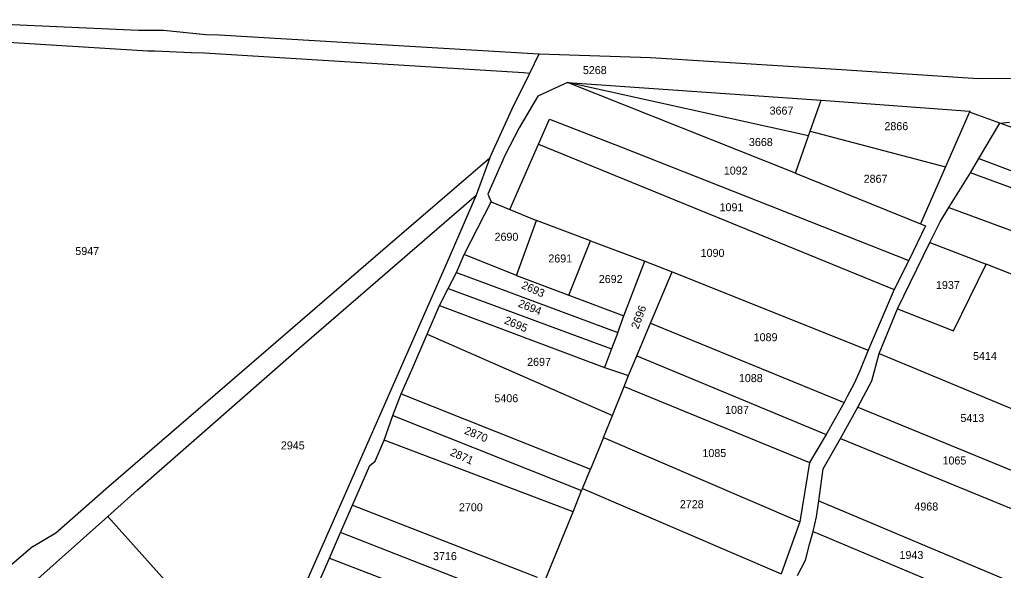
# Model space of a CAD drawing. Extents: x 191922 to 199923, y 328959 to 333350.
# Drawn here: x 197782.1 to 198113.9, y 331826.5 to 332012.2 of the extents above; entities that cross this region are included whole.
import ezdxf

# ---------------------------------------------------------------- set-up
doc = ezdxf.new("R2010")
doc.units = 0
doc.layers.add('enkelbestemming', color=7, linetype='Continuous')
doc.layers.add('Level 6', color=7, linetype='Continuous')

msp = doc.modelspace()

# ---------------------------------------------------------------- linework, layer by layer
at = {"layer": 'Level 6'}
for p, q in [((197745.43, 332012.21), (197822.24, 332008.67)), ((197822.24, 332008.67), (197830.65, 332008.66)), ((197830.65, 332008.66), (197844.9, 332007.25)), ((197844.9, 332007.25), (197849.36, 332007.05)), ((197849.36, 332007.05), (197957.24, 332000.7)), ((197744.99, 332006.58), (197825.39, 332001.75)), ((197825.39, 332001.75), (197827.77, 332001.65)), ((197827.77, 332001.65), (197839.96, 332001.14)), ((197839.96, 332001.14), (197844.5, 332001.05)), ((197844.5, 332001.05), (197889.9, 331998.24)), ((197954.19, 331994.22), (197957.38, 332000.72)), ((197957.24, 332000.7), (197957.38, 332000.72)), ((197957.38, 332000.72), (197994.94, 331999.46)), ((197889.9, 331998.24), (197952.12, 331994.38)), ((197994.94, 331999.46), (198059.27, 331995.46)), ((197948.27, 331982.13), (197954.19, 331994.22)), ((197952.12, 331994.38), (197954.19, 331994.22)), ((198059.27, 331995.46), (198105.38, 331992.41)), ((197966.93, 331991.05), (197956.95, 331986.38)), ((197966.93, 331991.05), (197956.95, 331986.38)), ((198043.81, 331960.5), (197966.93, 331991.05)), ((198048.21, 331973), (197966.93, 331991.05)), ((197966.93, 331991.05), (198052.47, 331985.09)), ((197966.93, 331991.05), (198052.47, 331985.09)), ((198105.38, 331992.41), (198118.22, 331992.52)), ((197956.95, 331986.38), (197950.55, 331975.76)), ((197956.95, 331986.38), (197950.55, 331975.76)), ((198048.78, 331974.6), (198052.47, 331985.09)), ((198052.47, 331985.09), (198102.64, 331981.36)), ((198052.47, 331985.09), (198102.64, 331981.36)), ((197940.76, 331965.64), (197948.27, 331982.13)), ((198102.64, 331981.36), (198094.43, 331962.62)), ((198102.89, 331980.91), (198102.64, 331981.36)), ((198102.89, 331980.91), (198102.64, 331981.36)), ((198112.74, 331977.33), (198102.89, 331980.91)), ((198112.74, 331977.33), (198102.89, 331980.91)), ((197957.11, 331970.22), (197960.84, 331978.67)), ((197960.84, 331978.67), (197984.92, 331969.29)), ((198105.65, 331965.34), (198112.74, 331977.33)), ((198112.74, 331977.33), (198116, 331977.64)), ((198112.74, 331977.33), (198116, 331977.64)), ((198194.74, 331947.34), (198112.74, 331977.33)), ((197950.55, 331975.76), (197945.83, 331966.6)), ((197950.55, 331975.76), (197945.83, 331966.6)), ((198048.21, 331973), (198048.78, 331974.6)), ((198048.78, 331974.6), (198094.43, 331962.62)), ((198043.81, 331960.5), (198048.21, 331973)), ((197947.4, 331948.21), (197957.11, 331970.22)), ((197957.11, 331970.22), (198077.05, 331921.21)), ((197984.92, 331969.29), (198082.09, 331931.05)), ((197904.59, 331934.57), (197940.76, 331965.64)), ((197940.76, 331965.64), (197936.08, 331953.04)), ((197945.83, 331966.6), (197940.08, 331953.36)), ((197945.83, 331966.6), (197940.08, 331953.36)), ((198102.81, 331960.58), (198105.65, 331965.34)), ((198105.65, 331965.34), (198218.97, 331922.96)), ((198043.81, 331960.5), (198085.99, 331943.35)), ((198094.43, 331962.62), (198085.99, 331943.35)), ((198095.48, 331948.91), (198102.81, 331960.58)), ((198248.01, 331906.72), (198102.81, 331960.58)), ((197876.43, 331901.46), (197936.08, 331953.04)), ((197936.08, 331953.04), (197926.18, 331930.17)), ((197932.03, 331933), (197941.15, 331950.76)), ((197932.03, 331933), (197941.15, 331950.76)), ((197940.08, 331953.36), (197941.15, 331950.76)), ((197940.08, 331953.36), (197941.15, 331950.76)), ((197941.15, 331950.76), (197947.4, 331948.21)), ((197947.4, 331948.21), (197956.49, 331944.5)), ((198092.58, 331944.03), (198095.48, 331948.91)), ((198095.48, 331948.91), (198239.67, 331895.68)), ((197949.74, 331925.94), (197956.49, 331944.5)), ((197974.71, 331937.68), (197956.49, 331944.5)), ((198089.08, 331937.1), (198092.58, 331944.03)), ((198087.67, 331942.69), (198082.09, 331931.05)), ((198085.99, 331943.35), (198087.67, 331942.69)), ((197967.34, 331919.32), (197974.71, 331937.68)), ((197974.71, 331937.68), (197992.98, 331930.79)), ((197860.32, 331896.4), (197904.59, 331934.57)), ((198078.26, 331914.68), (198089.08, 331937.1)), ((198089.08, 331937.1), (198108.09, 331929.75)), ((197929.42, 331926.99), (197932.03, 331933)), ((197929.42, 331926.99), (197932.03, 331933)), ((197949.74, 331925.94), (197932.03, 331933)), ((197985.96, 331912.35), (197992.98, 331930.79)), ((197992.98, 331930.79), (198002.21, 331927.22)), ((198082.09, 331931.05), (198077.05, 331921.21)), ((197926.18, 331930.17), (197893.21, 331855.38)), ((198097.07, 331907.33), (198108.09, 331929.75)), ((198125.71, 331922.81), (198108.09, 331929.75)), ((197926.64, 331921.55), (197929.42, 331926.99)), ((197926.64, 331921.55), (197929.42, 331926.99)), ((197929.42, 331926.99), (197983.83, 331906.76)), ((197949.74, 331925.94), (197967.34, 331919.32)), ((197994.94, 331909.9), (198002.21, 331927.22)), ((198002.21, 331927.22), (198068.27, 331900.81)), ((197923.76, 331915.78), (197926.64, 331921.55)), ((197923.76, 331915.78), (197926.64, 331921.55)), ((197926.64, 331921.55), (197981.72, 331901.22)), ((198077.05, 331921.21), (198068.27, 331900.81)), ((197967.34, 331919.32), (197985.96, 331912.35)), ((197919.6, 331906.19), (197923.76, 331915.78)), ((197919.6, 331906.19), (197923.76, 331915.78)), ((197923.76, 331915.78), (197979.33, 331894.94)), ((198072.08, 331899.67), (198078.26, 331914.68)), ((198078.26, 331914.68), (198097.07, 331907.33)), ((197983.83, 331906.76), (197985.96, 331912.35)), ((197990.28, 331898.81), (197994.94, 331909.9)), ((197994.94, 331909.9), (198060.17, 331883.1)), ((197914.36, 331894.13), (197919.6, 331906.19)), ((197914.36, 331894.13), (197919.6, 331906.19)), ((197919.6, 331906.19), (197982.07, 331878.73)), ((197983.83, 331906.76), (197981.72, 331901.22)), ((197821.85, 331853.6), (197876.43, 331901.46)), ((197981.72, 331901.22), (197979.33, 331894.94)), ((198068.27, 331900.81), (198065.53, 331893.8)), ((197987.51, 331892.2), (197990.28, 331898.81)), ((197990.28, 331898.81), (198054.17, 331872.34)), ((198069.61, 331890.47), (198072.08, 331899.67)), ((198072.08, 331899.67), (198142.71, 331870.19)), ((197812.07, 331854.76), (197860.32, 331896.4)), ((197910.84, 331886.07), (197914.36, 331894.13)), ((197910.84, 331886.07), (197914.36, 331894.13)), ((197979.33, 331894.94), (197987.51, 331892.2)), ((197986, 331888.47), (197987.51, 331892.2)), ((198065.53, 331893.8), (198063.65, 331889.53)), ((197982.07, 331878.73), (197986, 331888.47)), ((197986, 331888.47), (198048.58, 331862.9)), ((198063.65, 331889.53), (198061.26, 331885.14)), ((198064.84, 331881.56), (198069.61, 331890.47)), ((197907.99, 331878.67), (197910.84, 331886.07)), ((197907.99, 331878.67), (197910.84, 331886.07)), ((197910.84, 331886.07), (197974.61, 331860.6)), ((198061.26, 331885.14), (198060.17, 331883.1)), ((198060.17, 331883.1), (198054.17, 331872.34)), ((198058.94, 331871.02), (198064.84, 331881.56)), ((198064.84, 331881.56), (198133.66, 331853.17)), ((197905.04, 331870.42), (197907.99, 331878.67)), ((197905.04, 331870.42), (197907.99, 331878.67)), ((197907.99, 331878.67), (197971.64, 331853.47)), ((197979.05, 331871.25), (197982.07, 331878.73)), ((197979.05, 331871.25), (197974.61, 331860.6)), ((197979.05, 331871.25), (198045.22, 331842.89)), ((198054.17, 331872.34), (198048.58, 331862.9)), ((198053.19, 331860.73), (198058.94, 331871.02)), ((198058.94, 331871.02), (198127.68, 331842.73)), ((197902.04, 331863.29), (197905.04, 331870.42)), ((197902.04, 331863.29), (197905.04, 331870.42)), ((197968.78, 331846.21), (197905.04, 331870.42)), ((197894.44, 331848.54), (197900.27, 331861.87)), ((197894.44, 331848.54), (197900.27, 331861.87)), ((197900.27, 331861.87), (197902.04, 331863.29)), ((197900.27, 331861.87), (197902.04, 331863.29)), ((198048.58, 331862.9), (198045.22, 331842.89)), ((197971.93, 331854.14), (197974.61, 331860.6)), ((198051.71, 331849.95), (198053.19, 331860.73)), ((197794.28, 331839.15), (197812.07, 331854.76)), ((197893.21, 331855.38), (197875.05, 331814.14)), ((197811.85, 331844.67), (197821.85, 331853.6)), ((197968.78, 331846.21), (197971.64, 331853.47)), ((197971.93, 331854.14), (197971.64, 331853.47)), ((197971.93, 331854.14), (198038.95, 331825.34)), ((197890.39, 331839.26), (197894.44, 331848.54)), ((197890.39, 331839.26), (197894.44, 331848.54)), ((197894.44, 331848.54), (197956.62, 331824.16)), ((198050.94, 331844.52), (198051.71, 331849.95)), ((198051.71, 331849.95), (198116.78, 331822.51)), ((197786.28, 331821.87), (197811.85, 331844.67)), ((197811.85, 331844.67), (197861.36, 331789.61)), ((197959.37, 331823.23), (197968.78, 331846.21)), ((198049.81, 331839.61), (198050.94, 331844.52)), ((198045.22, 331842.89), (198038.95, 331825.34)), ((197786.59, 331834.54), (197794.28, 331839.15)), ((197886.6, 331830.58), (197890.39, 331839.26)), ((197886.6, 331830.58), (197890.39, 331839.26)), ((197952.99, 331814.8), (197890.39, 331839.26)), ((198048.62, 331835.63), (198049.81, 331839.61)), ((198049.81, 331839.61), (198111.57, 331813.67)), ((197786.59, 331834.54), (197777.98, 331827.25)), ((198047.22, 331829.91), (198048.62, 331835.63)), ((197882.59, 331821.41), (197886.6, 331830.58)), ((197882.59, 331821.41), (197886.6, 331830.58)), ((197886.6, 331830.58), (198018.31, 331780.35)), ((198044.52, 331824.75), (198047.22, 331829.91))]:
    msp.add_line(p, q, dxfattribs=at)

# ---------------------------------------------------------------- texts
at = {"layer": 'enkelbestemming'}
for s, rotation, p in [('5268', 0, (197972.09, 331993.85)), ('5947', 0, (197800.9, 331932.84)), ('2693', 335.9445, (197951.12, 331921.76)), ('2694', 337.8258, (197950.02, 331915.52)), ('2696', 69.5587, (197990.77, 331907.7)), ('2695', 337.1024, (197945.34, 331909.85)), ('2870', 337.7727, (197931.89, 331872.65)), ('2945', 0, (197870.23, 331867.29)), ('2871', 335.8908, (197927.08, 331865.38))]:
    msp.add_text(s, height=2.7, rotation=rotation, dxfattribs=at).set_placement(p)
for s, p in [('3667', (198035.07, 331980.2)), ('2866', (198073.8, 331974.95)), ('3668', (198028.1, 331969.59)), ('1092', (198019.63, 331959.97)), ('2867', (198066.79, 331957.21)), ('1091', (198018.2, 331947.62)), ('2690', (197942.3, 331937.65)), ('1090', (198011.82, 331932.21)), ('2691', (197960.44, 331930.33)), ('2692', (197977.46, 331923.41)), ('1937', (198091.19, 331921.38)), ('1089', (198029.7, 331903.78)), ('2697', (197953.29, 331895.46)), ('5414', (198103.69, 331897.45)), ('1088', (198024.71, 331889.98)), ('5406', (197942.25, 331883.2)), ('1087', (198020.06, 331879.27)), ('5413', (198099.44, 331876.53)), ('1085', (198012.42, 331864.71)), ('1065', (198093.4, 331862.2)), ('2700', (197930.29, 331846.43)), ('2728', (198004.8, 331847.47)), ('4968', (198083.92, 331846.68)), ('3716', (197921.55, 331829.95)), ('1943', (198078.89, 331830.33))]:
    msp.add_text(s, height=2.7, dxfattribs=at).set_placement(p)

doc.saveas('drawing.dxf')
